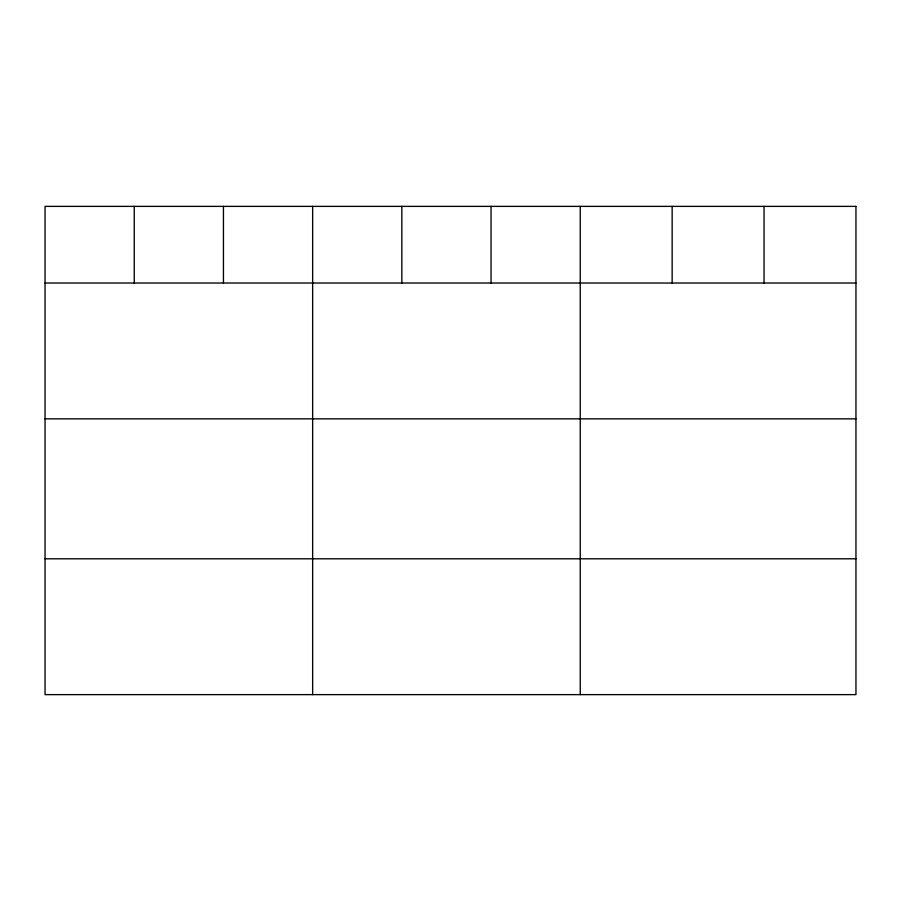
<?xml version="1.0" encoding="UTF-8"?>
<svg xmlns="http://www.w3.org/2000/svg" width="901" height="901" viewBox="0 0 901 901"><rect width="100%" height="100%" fill="white"/><g stroke="black" fill="none" stroke-linecap="round" stroke-linejoin="round"><path stroke-width="1.35" d="M45.05 283.027L855.95 283.027M45.05 418.852L855.95 418.852M45.05 558.8L855.95 558.8M764.048 206.374L764.048 283.027M672.146 206.374L672.146 283.027M580.244 206.374L580.244 694.626M491.045 206.374L491.045 283.027M401.846 206.374L401.846 283.027M312.647 206.374L312.647 694.626M223.448 206.374L223.448 283.027M134.249 206.374L134.249 283.027M855.95 206.374L45.05 206.374L45.05 694.626L855.95 694.626L855.95 206.374"/></g></svg>
